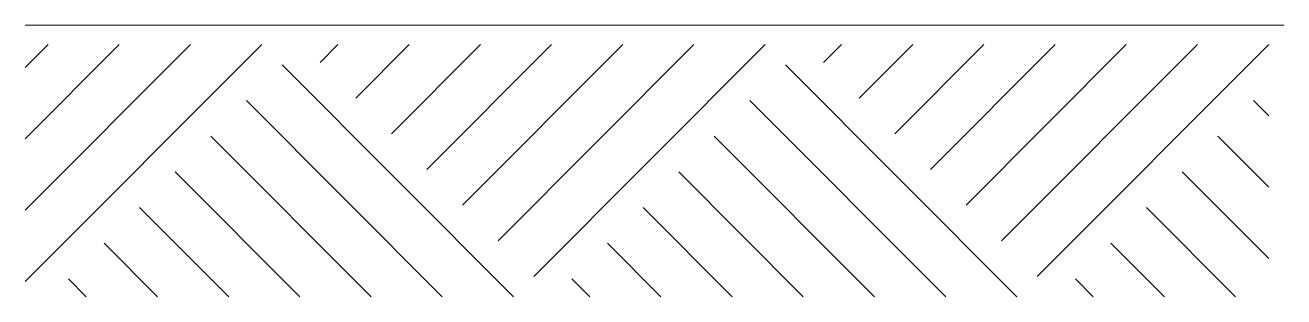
# Model space of a CAD drawing. Header units: metres. Extents: x -250 to 0, y -179 to -125.
import ezdxf

# ---------------------------------------------------------------- set-up
doc = ezdxf.new("R2010")
doc.units = ezdxf.units.M
doc.layers.add('A-DETL-GENF', color=92, linetype='Continuous', lineweight=18)

# ---------------------------------------------------------------- blocks, each defined once
blk = doc.blocks.new('90 maaiveld - std-3345044-00_0 Basismaterialen')
at = {"layer": 'A-DETL-GENF', "lineweight": 13}
for p, q in [((0, -125), (-250, -125)), ((-203.01, -128.83), (-250, -175.82)), ((-217.16, -128.83), (-250, -161.67)), ((-231.3, -128.83), (-250, -147.53)), ((-245.44, -128.83), (-250, -133.39)), ((-187.87, -128.83), (-191.4, -132.36)), ((-173.72, -128.83), (-184.33, -139.44)), ((-159.58, -128.83), (-177.26, -146.51)), ((-145.44, -128.83), (-170.19, -153.58)), ((-131.3, -128.83), (-163.12, -160.65)), ((-117.16, -128.83), (-156.05, -167.72)), ((-103.01, -128.83), (-148.97, -174.79)), ((-87.87, -128.83), (-91.4, -132.36)), ((-73.72, -128.83), (-84.33, -139.44)), ((-59.58, -128.83), (-77.26, -146.51)), ((-45.44, -128.83), (-70.19, -153.58)), ((-45.44, -128.83), (-70.19, -153.58)), ((-31.3, -128.83), (-63.12, -160.65)), ((-17.16, -128.83), (-56.05, -167.72)), ((-3.01, -128.83), (-48.97, -174.79)), ((-198.97, -132.87), (-153.01, -178.83)), ((-98.97, -132.87), (-53.01, -178.83)), ((-206.05, -139.94), (-167.16, -178.83)), ((-106.05, -139.94), (-67.16, -178.83)), ((-6.05, -139.94), (-3.01, -142.97)), ((-213.12, -147.01), (-181.3, -178.83)), ((-113.12, -147.01), (-81.3, -178.83)), ((-13.12, -147.01), (-3.01, -157.11)), ((-220.19, -154.08), (-195.44, -178.83)), ((-120.19, -154.08), (-95.44, -178.83)), ((-20.19, -154.08), (-3.01, -171.26)), ((-227.26, -161.15), (-209.58, -178.83)), ((-127.26, -161.15), (-109.58, -178.83)), ((-27.26, -161.15), (-9.58, -178.83)), ((-234.33, -168.22), (-223.72, -178.83)), ((-134.33, -168.22), (-123.72, -178.83)), ((-34.33, -168.22), (-23.72, -178.83)), ((-241.4, -175.29), (-237.87, -178.83)), ((-141.4, -175.29), (-137.87, -178.83)), ((-41.4, -175.29), (-37.87, -178.83))]:
    blk.add_line(p, q, dxfattribs=at)

msp = doc.modelspace()

# ---------------------------------------------------------------- block references
msp.add_blockref('90 maaiveld - std-3345044-00_0 Basismaterialen', (0, 0))

doc.saveas('drawing.dxf')
